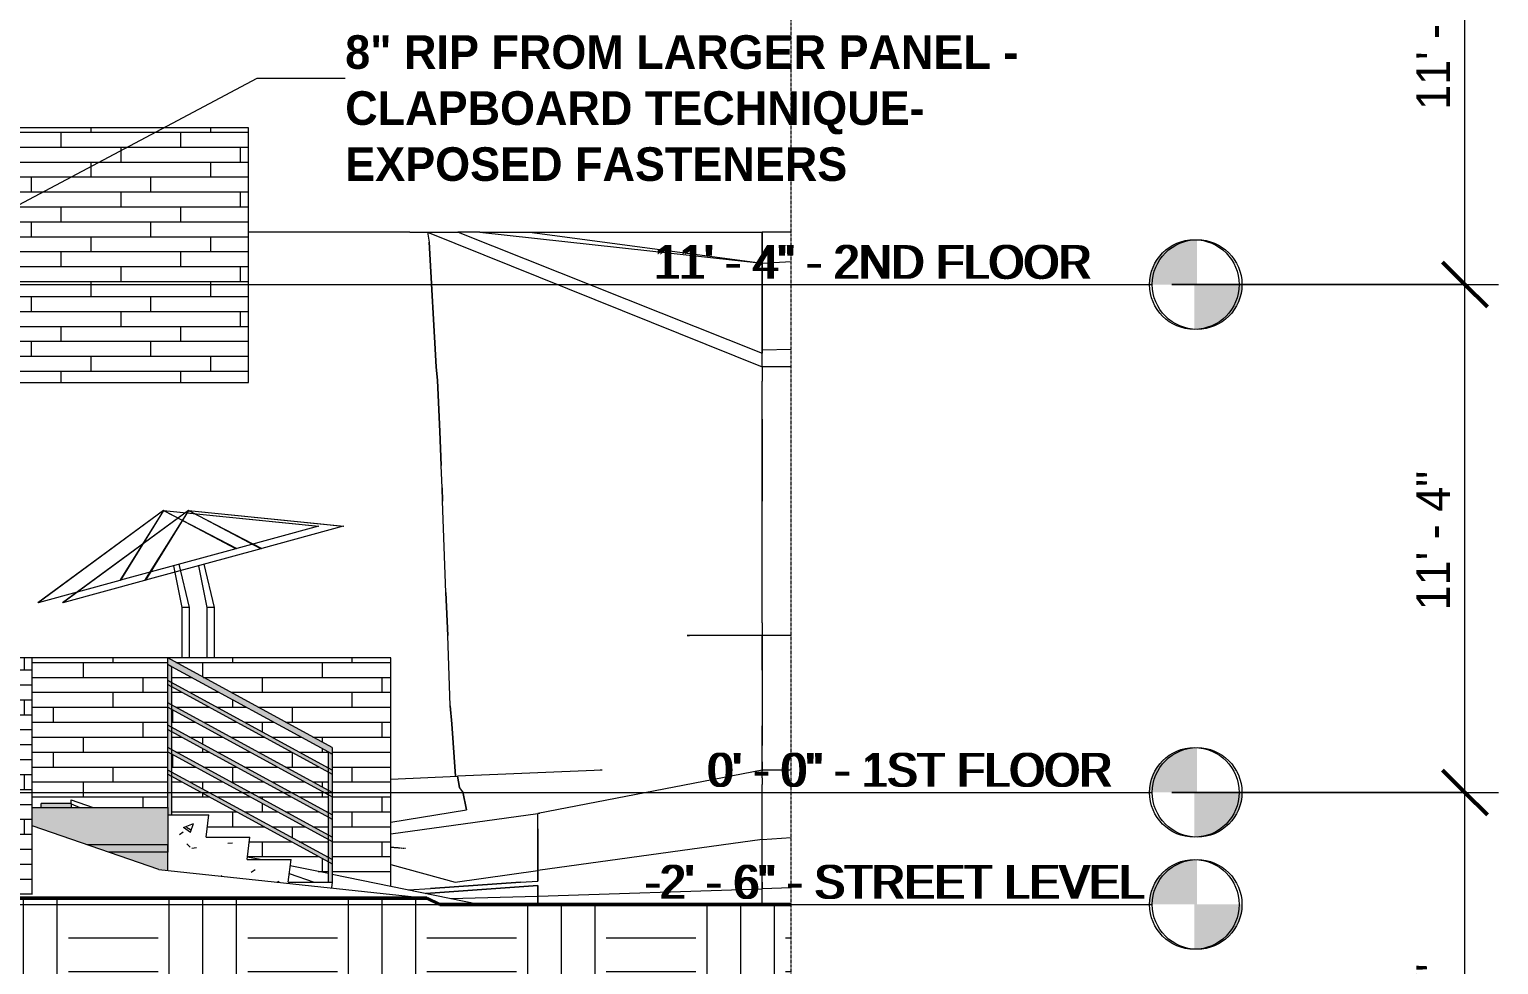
# Model space of a CAD drawing. Header units: inches. Extents: x 1750 to 7619, y -360 to 620.
# Drawn here: x 3868.1 to 4261.4, y -46.1 to 204.3 of the extents above; entities that cross this region are included whole.
import ezdxf

# ---------------------------------------------------------------- set-up
doc = ezdxf.new("R2010")
doc.units = ezdxf.units.IN
doc.header["$MEASUREMENT"] = 0
for name, pattern in [('Aligning Line 1_8_', [0.25, 0.125, -0.125]), ('Grid Line 1_2_', [0.875, 0.5, -0.125, 0.125, -0.125]), ('Hidden 1_8_', [0.1875, 0.125, -0.0625])]:
    doc.linetypes.add(name, pattern=pattern)
for name, color, linetype, lineweight in [('0-1', 7, 'Continuous', 5), ('0-2', 9, 'Continuous', 5), ('0-3', 165, 'Continuous', 5), ('A-ANNO-DIMS', 211, 'Continuous', 9), ('A-ANNO-DIMS-96', 211, 'Continuous', 9), ('A-DETL-HDLN-1', 7, 'Hidden 1_8_', 9), ('A-FLOR', 192, 'Continuous', 13), ('A-FLOR-4', 192, 'Continuous', 5), ('A-FLOR-HRAL', 11, 'Continuous', 9), ('A-FLOR-LEVL', 51, 'Continuous', 9), ('A-FLOR-LEVL-1', 51, 'Grid Line 1_2_', 9), ('A-FLOR-LEVL-2', 191, 'Continuous', 9), ('A-FLOR-LEVL-3', 147, 'Continuous', 9), ('A-WALL', 113, 'Continuous', 13), ('A-WALL-PATT-1', 251, 'Continuous', 9), ('C-TOPO', 7, 'Continuous', 9), ('C-TOPO-1', 250, 'Continuous', 50), ('G-ANNO-SYMB', 111, 'Aligning Line 1_8_', 9), ('G-ANNO-SYMB-2', 147, 'Aligning Line 1_8_', 9), ('G-ANNO-TEXT', 231, 'Continuous', 9), ('G-IMPT', 8, 'Continuous', 9), ('L-SITE', 91, 'Continuous', 9), ('S-FNDN-1', 254, 'Continuous', 13), ('S-FNDN-2', 9, 'Continuous', 5), ('S-FNDN-3', 50, 'Continuous', 13), ('S-STRS', 31, 'Continuous', 9), ('S-STRS-1', 251, 'Continuous', 9)]:
    doc.layers.add(name, color=color, linetype=linetype, lineweight=lineweight)
doc.styles.add('Century Gothic', font='ufonts.com_century-gothic.ttf', dxfattribs={"height": 9})
doc.styles.add('Century Gothic_B', font='GOTHICB.TTF', dxfattribs={"height": 9})
doc.dimstyles.new('OD__1_8__Tol__', dxfattribs={"dimscale": 12, "dimtxt": 9.397514, "dimasz": 1, "dimexe": 0.75, "dimexo": 0.5, "dimgap": 0.125, "dimtad": 1, "dimdec": 3, "dimrnd": 0.125, "dimzin": 3, "dimdsep": 46, "dimlunit": 4, "dimtxsty": 'Century Gothic', "dimblk1": 'OBLIQUE', "dimblk2": 'OBLIQUE', "dimsah": 1, "dimcen": 0.09, "dimdle": 0.75, "dimazin": 0, "dimtfac": 1, "dimtdec": 4, "dimtix": 1, "dimtmove": 0, "dimatfit": 3, "dimfxl": 1, "dimtvp": 1, "dimtfill": 1, "dimfrac": 2, "dimtolj": 1, "dimtzin": 0, "dimarcsym": 2})
pattern_1 = [(0, (2870.5, 0), (24, 24), [24, -24]), (0, (2870.5, 9), (24, 24), [24, -24]), (0, (2870.5, 18), (24, 24), [24, -24]), (90, (2873.5, 21), (-24, 24), [24, -24]), (90, (2882.5, 21), (-24, 24), [24, -24]), (90, (2891.5, 21), (-24, 24), [24, -24])]
pattern_2 = [(50, (2870.5, 0), (27.5427, -2.4099), [2.88, -31.68]), (355, (2870.5, 0), (-5.32784, 28.8843), [2.304, -25.344]), (100.451, (2872.794, -0.2), (22.2153, 26.4739), [2.448, -26.924]), (46.184, (2870.5, 7.68), (40.9819, -6.3564), [4.32, -47.52]), (96.636, (2873.914, 7.15), (35.8907, 37.4062), [3.671, -40.386]), (351.184, (2870.5, 7.68), (35.891, 37.4062), [3.456, -38.016]), (21, (2874.34, 5.76), (22.92104, -15.46073), [2.88, -31.68]), (326, (2874.34, 5.76), (9.3435, 27.84574), [2.304, -25.344]), (71.451, (2876.25, 4.472), (32.2648, 12.3844), [2.448, -26.924]), (37.5, (2870.499, 0), (0.466855, 12.78271), [1.267, -23.77, 1.267, -24.461, -25.44]), (37.5, (2870.499, 0), (0.466855, 12.78271), [-50.765, 1.267, -24.173]), (7.5, (2870.499, 0), (10.10159, 15.14509), [1.267, -13.402, 1.267, -23.194, -9.696]), (7.5, (2870.499, 0), (10.10159, 15.14509), [-39.13, 1.267, -8.429]), (327.5, (2861.936, 0), (20.49916, -0.86578), [1.267, -8.333, 1.267, -28.685, -39.744]), (327.5, (2861.936, 0), (20.49916, -0.86578), [-39.552, 1.267, -38.477]), (317.5, (2858.096, 0), (22.39478, 3.8443), [1.267, -11.213, 1.267, -18.624, -28.224]), (317.5, (2858.096, 0), (22.39478, 3.8443), [-32.371, 1.267, -26.957])]

# ---------------------------------------------------------------- blocks, each defined once
blk = doc.blocks.new('Level - Level Head - Circle-V51-BUILDING ELEVATION - EAST')
at = {"layer": 'A-FLOR-LEVL'}
h = blk.add_hatch(color=256, dxfattribs=at)
edge = h.paths.add_edge_path(flags=0)
edge.add_line((4180.71, 0), (4168.71, 0))
edge.add_arc((4180.71, 0), 12, 90, 180, ccw=False)
edge.add_line((4180.71, 12), (4180.71, 0))
h = blk.add_hatch(color=256, dxfattribs=at)
edge = h.paths.add_edge_path(flags=0)
edge.add_line((4180.71, -12), (4180.71, 0))
edge.add_line((4180.71, 0), (4192.71, 0))
edge.add_arc((4180.71, 0), 12, 270, 360, ccw=False)
at = {"layer": 'A-FLOR-LEVL-2'}
blk.add_circle((4180.71, 0), 12, dxfattribs=at)
blk = doc.blocks.new('CTR - 2nd Phase_rvt-1-BUILDING ELEVATION - EAST')
at = {"layer": 'A-FLOR-LEVL-1'}
for p, q in [((1814.21, 136), (4168.71, 136)), ((1814.21, 0), (4168.71, 0)), ((1814.21, -30), (4168.71, -30))]:
    blk.add_line(p, q, dxfattribs=at)
at = {"layer": '0-2'}
for p in [(0, 136), (0, 0), (0, -30)]:
    blk.add_blockref('Level - Level Head - Circle-V51-BUILDING ELEVATION - EAST', p, dxfattribs=at)
at = {"layer": 'A-FLOR-LEVL', "char_height": 9, "attachment_point": 1, "style": 'Century Gothic'}
for s, insert, width in [('11\' - 4" - 2ND FLOOR', (4035.85, 146.55), 147.258), ('0\' - 0" - 1ST FLOOR', (4050.1, 10.55), 129.987), ('-2\' - 6" - STREET LEVEL', (4033.36, -19.45), 150.288)]:
    blk.add_mtext(s, dxfattribs=dict(at, insert=insert, width=width))
blk = doc.blocks.new('CTR  - Topography_rvt-1-BUILDING ELEVATION - EAST')
at = {"layer": 'C-TOPO'}
h = blk.add_hatch(dxfattribs=at)
h.set_pattern_fill('FP_22', color=256, style=0, pattern_type=2)
h.set_pattern_definition(pattern_1)
h.paths.add_polyline_path([(3998.25, -206.5), (4004.23, -206.5), (4004.23, -30), (3978, -30), (3974.52, -28.31), (3716.33, -28.31), (3674.72, -30), (3674.72, -206.5), (3993.04, -206.5)], flags=0)
h = blk.add_hatch(dxfattribs=at)
h.set_pattern_fill('FP_22', color=256, style=0, pattern_type=2)
h.set_pattern_definition(pattern_1)
h.paths.add_polyline_path([(4064.23, -206.5), (4064.23, -30), (4004.23, -30), (4004.23, -206.5), (4039.98, -206.5)], flags=0)
h = blk.add_hatch(dxfattribs=at)
h.set_pattern_fill('FP_22', color=256, style=0, pattern_type=2)
h.set_pattern_definition(pattern_1)
h.paths.add_polyline_path([(4072.04, -206.5), (4072.04, -30), (4064.23, -30), (4064.23, -206.5)], flags=0)
for p, q in [((3969.89, 150), (3926.72, 150)), ((3969.89, 150), (3974.68, 150)), ((3974.68, 150), (3975.1, 147.38)), ((3974.68, 150), (3975.1, 147.38)), ((3974.68, 150), (4064.23, 114)), ((3974.68, 150), (3982.9, 150)), ((3974.68, 150), (3975.53, 149.66)), ((3982.9, 150), (3982.79, 150)), ((3988.65, 150), (3982.9, 150)), ((3982.9, 150), (4064.23, 117.58)), ((3988.65, 150), (3988.28, 150)), ((3988.65, 150), (4064.23, 141.75)), ((3988.65, 150), (4002.08, 150)), ((4002.08, 150), (4064.23, 150)), ((4002.08, 150), (4064.23, 141.75)), ((4002.08, 150), (4003.25, 149.84)), ((4064.23, 141.75), (4064.23, 150)), ((4072.04, 150), (4064.23, 150)), ((4064.23, 150), (4064.23, 141.75)), ((3977.01, 114), (3975.1, 147.38)), ((3975.1, 147.38), (3977.01, 114)), ((4063.97, 141.78), (4064.23, 141.75)), ((4064.23, 141.75), (4072.04, 142.17)), ((4064.23, 118.55), (4064.23, 141.75)), ((4064.23, 141.75), (4064.23, 118.55)), ((4064.23, 118.55), (4072.04, 118.69)), ((4064.23, 118.55), (4072.04, 118.69)), ((4064.23, 117.83), (4064.23, 118.55)), ((4064.23, 118.55), (4064.23, 117.83)), ((4064.15, 117.61), (4064.23, 117.58)), ((4064.23, 117.83), (4064.23, 117.58)), ((4064.23, 117.58), (4064.23, 117.83)), ((4064.23, 114), (4064.23, 117.58)), ((4064.23, 114), (4064.23, 117.58)), ((3977.01, 114), (3977.35, 110.28)), ((3977.35, 110.28), (3977.01, 114)), ((3977.92, 96.66), (3977.35, 110.28)), ((3977.35, 110.28), (3977.92, 96.66)), ((4064.23, 114), (4064.23, 110.12)), ((4072.04, 114), (4064.23, 114)), ((4064.23, 114), (4064.23, 110.12)), ((4064.23, 99.95), (4064.23, 110.12)), ((4064.23, 99.95), (4064.23, 110.12)), ((4064.23, 87.39), (4064.23, 99.95)), ((4064.23, 99.95), (4064.23, 87.39)), ((3977.92, 96.66), (3978.36, 87.58)), ((3978.36, 87.58), (3977.92, 96.66)), ((3978.58, 81.57), (3978.36, 87.58)), ((3978.58, 81.57), (3978.36, 87.58)), ((4064.23, 87.39), (4064.23, 78)), ((4064.23, 78), (4064.23, 87.39)), ((3978.69, 78), (3978.58, 81.57)), ((3978.58, 81.57), (3978.69, 78)), ((3979.56, 53.51), (3978.69, 78)), ((3979.56, 53.51), (3978.69, 78)), ((4064.23, 54.94), (4064.23, 78)), ((4064.23, 54.94), (4064.23, 78)), ((3980.1, 42), (3979.56, 53.51)), ((3979.56, 53.51), (3980.1, 42)), ((4064.23, 45.45), (4064.23, 54.94)), ((4064.23, 45.45), (4064.23, 54.94)), ((4064.23, 45.45), (4064.23, 42)), ((4064.23, 45.45), (4064.23, 42)), ((3980.75, 23.2), (3980.1, 42)), ((3980.75, 23.2), (3980.1, 42)), ((4064.23, 42), (4044.22, 42)), ((4044.22, 42), (4044.77, 42)), ((4064.23, 38.43), (4064.23, 42)), ((4072.04, 42), (4064.23, 42)), ((4064.23, 42), (4064.23, 38.43)), ((4064.23, 32.75), (4064.23, 38.43)), ((4064.23, 38.43), (4064.23, 32.75)), ((4064.23, 32.75), (4064.23, 17.81)), ((4064.23, 32.75), (4064.23, 17.81)), ((3980.75, 23.2), (3981.16, 18.41)), ((3981.16, 18.41), (3980.75, 23.2)), ((3982.18, 4.31), (3981.16, 18.41)), ((3981.16, 18.41), (3982.18, 4.31)), ((4064.23, 12.54), (4064.23, 17.81)), ((4064.23, 17.81), (4064.23, 12.54)), ((4064.23, 8.17), (4064.23, 12.54)), ((4064.23, 8.17), (4064.23, 12.54)), ((4064.23, 6), (4064.23, 8.17)), ((4064.23, 8.17), (4064.23, 6)), ((3964.85, 3.57), (3982.67, 4.33)), ((4021.4, 6), (3982.67, 4.33)), ((3982.67, 4.33), (3983.22, 1.36)), ((3983.22, 1.36), (3982.67, 4.33)), ((4064.23, 6), (4004.23, -5.68)), ((4021.4, 6), (4020.86, 5.96)), ((4064.23, 6), (4072.04, 6.14)), ((4064.23, 3.87), (4064.23, 6)), ((4072.04, 6), (4064.23, 6)), ((4064.23, 6), (4064.43, 6)), ((4064.23, 3.87), (4064.23, 6)), ((3984.16, 0.17), (3983.22, 1.36)), ((3984.16, 0.17), (3983.22, 1.36)), ((3984.16, 0.17), (3985.12, -4.65)), ((3985.12, -4.65), (3984.16, 0.17)), ((4064.23, 3.87), (4064.23, 2.09)), ((4064.23, 3.87), (4064.23, 2.09)), ((4064.23, -12.6), (4064.23, 2.09)), ((4064.23, -12.6), (4064.23, 2.09)), ((3879.22, -3.01), (3879.22, -2)), ((3879.22, -2), (3885.14, -4)), ((3879.22, -3.1), (3881.57, -4)), ((3879.22, -3.1), (3879.35, -3.15)), ((3964.85, -7.97), (3985.12, -4.65)), ((3964.85, -7.97), (3985.12, -4.65)), ((3964.85, -11.12), (4004.23, -5.68)), ((3964.85, -11.12), (4004.23, -5.68)), ((4004.23, -5.68), (4004.71, -5.58)), ((4004.23, -6.54), (4004.23, -5.68)), ((4004.23, -6.54), (4004.23, -5.68)), ((4004.23, -9.76), (4004.23, -6.54)), ((4004.23, -9.76), (4004.23, -6.54)), ((3902.72, -20.61), (3868.85, -8.99)), ((4004.23, -9.76), (4004.23, -20.92)), ((4004.23, -20.92), (4004.23, -9.76)), ((4064.23, -12.6), (4004.23, -20.92)), ((4064.23, -12.6), (4072.04, -12.08)), ((4064.23, -19.19), (4064.23, -12.6)), ((4064.23, -19.19), (4064.23, -12.6)), ((3926.38, -17.94), (3926.56, -18)), ((3929.84, -18), (3926.46, -17.31)), ((3948.12, -21.75), (3937.92, -19.66)), ((3964.85, -19.34), (3982.04, -24)), ((4064.23, -24), (4064.23, -19.19)), ((4064.23, -24), (4064.23, -19.19)), ((3902.72, -20.61), (3974.52, -28.31)), ((3937.66, -21.75), (3944.32, -24)), ((3988.39, -30), (3949.12, -21.95)), ((3982.04, -24), (4004.23, -20.92)), ((4004.23, -22.7), (4004.23, -20.92)), ((4004.23, -20.92), (4004.23, -22.7)), ((4004.23, -23.76), (4004.23, -22.7)), ((4004.23, -22.7), (4004.23, -23.76)), ((3969.52, -26.13), (3975.42, -25.71)), ((3969.52, -26.13), (3975.42, -25.71)), ((3974.18, -27.09), (4004.23, -24.96)), ((4004.23, -24.96), (3974.18, -27.09)), ((3975.42, -25.71), (3999.55, -24)), ((3999.55, -24), (3975.42, -25.71)), ((3999.55, -24), (4004.23, -23.76)), ((3999.55, -24), (4004.23, -23.76)), ((4004.23, -27.76), (4004.23, -24.96)), ((4004.23, -24.96), (4004.23, -27.76)), ((4004.23, -27.76), (4064.23, -25.83)), ((4064.23, -25.83), (4064.23, -24)), ((4064.23, -24), (4064.23, -25.83)), ((4072.04, -25.57), (4064.23, -25.83)), ((4064.23, -30), (4064.23, -25.83)), ((4064.23, -30), (4064.23, -25.83)), ((3974.52, -28.31), (3716.33, -28.31)), ((3978, -30), (3974.52, -28.31)), ((3977.86, -30), (3978, -30)), ((3978, -30), (3993.04, -30)), ((3980.73, -28.43), (4004.23, -27.76)), ((3988.23, -29.97), (4004.23, -29.91)), ((3988.23, -29.97), (4004.23, -29.91)), ((3993.04, -30), (4004.23, -30)), ((4004.23, -27.76), (4004.23, -29.91)), ((4004.23, -29.91), (4004.23, -27.76)), ((4018.88, -30), (4004.23, -30)), ((4018.88, -30), (4064.23, -30)), ((4072.04, -30), (4064.23, -30))]:
    blk.add_line(p, q, dxfattribs=at)
at = {"layer": 'C-TOPO-1'}
for p, q in [((3974.52, -28.31), (3716.33, -28.31)), ((3978, -30), (3974.52, -28.31)), ((3993.04, -30), (3978, -30)), ((4004.23, -30), (3993.04, -30)), ((4018.88, -30), (4004.23, -30)), ((4064.23, -30), (4018.88, -30)), ((4064.23, -30), (4072.04, -30))]:
    blk.add_line(p, q, dxfattribs=at)
blk = doc.blocks.new('Level - Level Head - Circle-V52-BUILDING ELEVATION - EAST')
at = {"layer": 'A-FLOR-LEVL'}
h = blk.add_hatch(color=256, dxfattribs=at)
edge = h.paths.add_edge_path(flags=0)
edge.add_line((4180.71, 0), (4168.71, 0))
edge.add_arc((4180.71, 0), 12, 90, 180, ccw=False)
edge.add_line((4180.71, 12), (4180.71, 0))
h = blk.add_hatch(color=256, dxfattribs=at)
edge = h.paths.add_edge_path(flags=0)
edge.add_line((4180.71, -12), (4180.71, 0))
edge.add_line((4180.71, 0), (4192.71, 0))
edge.add_arc((4180.71, 0), 12, 270, 360, ccw=False)
at = {"layer": 'A-FLOR-LEVL-3'}
blk.add_circle((4180.71, 0), 12, dxfattribs=at)
blk = doc.blocks.new('CTR - 1st Phase - Common Walls_rvt-1-BUILDING ELEVATION - EAST')
at = {"layer": 'S-FNDN-1'}
blk.add_hatch(color=256, dxfattribs=at).paths.add_polyline_path([(3905.12, -20.87), (3905.12, -14), (3883.46, -14), (3902.72, -20.61), (3903.2, -20.66)], flags=0)
at = {"layer": 'S-FNDN-2'}
blk.add_hatch(color=256, dxfattribs=at).paths.add_polyline_path([(3879.22, -4), (3879.22, -3.01), (3871.22, -3.01), (3871.22, -4), (3877.88, -4)], flags=0)
at = {"layer": 'A-DETL-HDLN-1'}
blk.add_line((3968.81, -15.05), (3964.85, -14.72), dxfattribs=at)
at = {"layer": 'A-FLOR-LEVL-1'}
for p, q in [((1814.21, 136), (4168.71, 136)), ((1814.21, 0), (4168.71, 0)), ((1814.21, -30), (4168.71, -30))]:
    blk.add_line(p, q, dxfattribs=at)
at = {"layer": 'G-ANNO-SYMB-2'}
for p, q in [((4071.96, 526.95), (4071.96, -145.84)), ((1910.93, 0), (4072.04, 0))]:
    blk.add_line(p, q, dxfattribs=at)
at = {"layer": 'S-FNDN-3'}
for p, q in [((3871.22, -4), (3871.22, -3.01)), ((3879.22, -3.01), (3871.22, -3.01)), ((3879.22, -3.01), (3879.22, -4)), ((3905.12, -14), (3883.46, -14)), ((3905.12, -20.87), (3905.12, -14))]:
    blk.add_line(p, q, dxfattribs=at)
at = {"layer": '0-3'}
for p in [(0, 136), (0, 0), (0, -30)]:
    blk.add_blockref('Level - Level Head - Circle-V52-BUILDING ELEVATION - EAST', p, dxfattribs=at)
at = {"layer": 'A-FLOR-LEVL', "char_height": 9, "attachment_point": 1, "style": 'Century Gothic'}
for s, insert, width in [('11\' - 4" - 2ND FLOOR', (4035.85, 146.55), 147.258), ('0\' - 0" - 1ST FLOOR', (4050.1, 10.55), 129.987), ('-2\' - 6" - STREET LEVEL', (4033.36, -19.45), 150.288)]:
    blk.add_mtext(s, dxfattribs=dict(at, insert=insert, width=width))
blk = doc.blocks.new('CTR - 1st Phase -Stairs _ Elevators_rvt-1-BUILDING ELEVATION - EAST')
at = {"layer": 'A-FLOR-LEVL-1'}
for p, q in [((1814.21, 136), (4168.71, 136)), ((1814.21, 0), (4168.71, 0)), ((1814.21, -30), (4168.71, -30))]:
    blk.add_line(p, q, dxfattribs=at)
at = {"layer": 'G-ANNO-SYMB-2'}
blk.add_line((4071.96, 526.95), (4071.96, -206.49), dxfattribs=at)
at = {"layer": '0-3'}
for p in [(0, 136), (0, 0), (0, -30)]:
    blk.add_blockref('Level - Level Head - Circle-V52-BUILDING ELEVATION - EAST', p, dxfattribs=at)
at = {"layer": 'A-FLOR-LEVL', "char_height": 9, "attachment_point": 1, "style": 'Century Gothic'}
for s, insert, width in [('11\' - 4" - 2ND FLOOR', (4035.85, 146.55), 147.258), ('0\' - 0" - 1ST FLOOR', (4050.1, 10.55), 129.987), ('-2\' - 6" - STREET LEVEL', (4033.36, -19.45), 150.288)]:
    blk.add_mtext(s, dxfattribs=dict(at, insert=insert, width=width))
blk = doc.blocks.new('Outdoor Table01 - 02ZUTB01_dwg-1294291-BUILDING ELEVATION - EAST')
at = {"layer": 'G-IMPT'}
for p, q in [((2170.92, 75.5), (2137.24, 50.77)), ((2170.92, 75.5), (2137.24, 50.77)), ((2170.92, 75.5), (2137.35, 50.8)), ((2170.92, 75.5), (2159.18, 56.75)), ((2170.92, 75.5), (2159.43, 56.82)), ((2190.31, 65.24), (2170.92, 75.5)), ((2170.92, 75.5), (2212.5, 71.29)), ((2170.92, 75.5), (2212.5, 71.29)), ((2170.92, 75.5), (2212.39, 71.26)), ((2170.92, 75.5), (2190.56, 65.31)), ((2212.39, 71.26), (2190.56, 65.31)), ((2190.31, 65.24), (2159.43, 56.82)), ((2175.92, 49.5), (2173.68, 60.7)), ((2177.92, 49.5), (2175.14, 61.1)), ((2159.18, 56.75), (2137.35, 50.8)), ((2175.92, 36), (2175.92, 49.5)), ((2177.92, 49.5), (2175.92, 49.5)), ((2177.92, 36), (2177.92, 49.5))]:
    blk.add_line(p, q, dxfattribs=at)
blk = doc.blocks.new('Outdoor Table01 - Outdoor Table01-1899970-BUILDING ELEVATION - EAST')
at = {"zscale": -1}
blk.add_blockref('Outdoor Table01 - 02ZUTB01_dwg-1294291-BUILDING ELEVATION - EAST', (1733.06, 0), dxfattribs=at)
blk = doc.blocks.new('Railing - 1_-1936091-BUILDING ELEVATION - EAST')
at = {"layer": 'A-FLOR-HRAL'}
h = blk.add_hatch(color=256, dxfattribs=at)
h.paths.add_polyline_path([(3905.14, -6), (3905.62, -6), (3905.62, 5.16), (3905.55, 5.05), (3905.34, 4.98), (3905.15, 4.86), (3905.13, 4.86), (3905.12, -6)], flags=0)
h.paths.add_polyline_path([(3905.62, 5.16), (3905.62, 11.16), (3905.53, 11.05), (3905.31, 10.97), (3905.15, 10.87), (3905.13, 10.86), (3905.17, 5.92), (3905.33, 5.65), (3905.62, 5.16)], flags=0)
h.paths.add_polyline_path([(3905.62, 11.16), (3905.62, 17.16), (3905.5, 17.05), (3905.34, 16.98), (3905.13, 16.86), (3905.17, 11.92), (3905.62, 11.16)], flags=0)
h.paths.add_polyline_path([(3905.62, 17.16), (3905.62, 23.16), (3905.55, 23.05), (3905.37, 23), (3905.13, 22.86), (3905.17, 17.92), (3905.62, 17.16)], flags=0)
h.paths.add_polyline_path([(3905.62, 23.16), (3905.62, 29.16), (3905.55, 29.05), (3905.37, 29), (3905.13, 28.86), (3905.17, 23.92), (3905.62, 23.16)], flags=0)
h.paths.add_polyline_path([(3905.62, 29.16), (3905.62, 34.02), (3905.14, 34.28), (3905.17, 29.92), (3905.62, 29.16)], flags=0)
h = blk.add_hatch(color=256, dxfattribs=at)
h.paths.add_polyline_path([(3906.11, -6), (3906.12, -6), (3906.09, 4.35), (3905.91, 4.67), (3905.62, 5.16), (3905.62, -6), (3906.06, -6)], flags=0)
h.paths.add_polyline_path([(3905.62, 5.16), (3905.7, 5.27), (3905.91, 5.34), (3906.09, 5.45), (3906.12, 5.46), (3906.08, 10.39), (3905.62, 11.01), (3905.62, 5.16)], flags=0)
h.paths.add_polyline_path([(3905.62, 11.16), (3905.72, 11.27), (3905.94, 11.35), (3906.1, 11.45), (3906.12, 11.46), (3906.09, 16.37), (3905.62, 17.01), (3905.62, 11.16)], flags=0)
h.paths.add_polyline_path([(3905.62, 17.16), (3905.75, 17.27), (3905.87, 17.31), (3906.12, 17.46), (3906.1, 22.36), (3905.62, 23.01), (3905.62, 17.16)], flags=0)
h.paths.add_polyline_path([(3905.62, 23.16), (3905.7, 23.26), (3905.87, 23.32), (3906.11, 23.46), (3906.1, 28.35), (3905.62, 29.01), (3905.62, 23.16)], flags=0)
h.paths.add_polyline_path([(3905.62, 29.16), (3905.7, 29.26), (3905.87, 29.32), (3906.11, 29.46), (3906.11, 33.75), (3905.62, 34.02), (3905.62, 29.16)], flags=0)
for p, q in [((3905.12, -4), (3905.12, 34.29)), ((3906.12, 33.75), (3906.12, -6))]:
    blk.add_line(p, q, dxfattribs=at)
at = {"layer": 'A-FLOR-HRAL', "flags": 128}
for points in [[(3905.14, 34.28), (3905.23, 34.23), (3905.41, 34.14), (3905.62, 34.02)], [(3905.62, 34.02), (3905.84, 33.9), (3906.01, 33.81), (3906.11, 33.75), (3906.12, 33.75)]]:
    blk.add_lwpolyline(points, dxfattribs=at)
blk = doc.blocks.new('Railing - 1_-1935892-BUILDING ELEVATION - EAST')
at = {"layer": 'A-FLOR-HRAL'}
h = blk.add_hatch(color=256, dxfattribs=at)
h.paths.add_polyline_path([(3948.14, -24), (3948.62, -24), (3948.62, -12.3), (3948.55, -12.4), (3948.33, -12.48), (3948.15, -12.59), (3948.13, -12.6), (3948.16, -17.49), (3948.35, -17.83), (3948.62, -18.3), (3948.55, -18.41), (3948.35, -18.46), (3948.19, -18.56), (3948.13, -18.59), (3948.12, -24)], flags=0)
h.paths.add_polyline_path([(3948.62, -12.3), (3948.62, -6.3), (3948.51, -6.41), (3948.37, -6.45), (3948.13, -6.6), (3948.17, -11.53), (3948.55, -12.11)], flags=0)
h.paths.add_polyline_path([(3948.62, -6.3), (3948.62, -0.3), (3948.55, -0.4), (3948.37, -0.45), (3948.13, -0.6), (3948.16, -5.52), (3948.55, -6.11)], flags=0)
h.paths.add_polyline_path([(3948.62, -0.3), (3948.62, 5.7), (3948.55, 5.6), (3948.37, 5.54), (3948.13, 5.4), (3948.15, 0.5), (3948.59, -0.21)], flags=0)
h.paths.add_polyline_path([(3948.62, 5.7), (3948.62, 10.56), (3948.14, 10.83), (3948.14, 6.51), (3948.55, 5.89)], flags=0)
h = blk.add_hatch(color=256, dxfattribs=at)
h.paths.add_polyline_path([(3949.11, -24), (3949.12, -24), (3949.09, -19.1), (3948.9, -18.76), (3948.62, -18.3), (3948.62, -24), (3949.06, -24)], flags=0)
h.paths.add_polyline_path([(3948.63, -18.3), (3948.69, -18.19), (3948.9, -18.13), (3949.06, -18.04), (3949.12, -18), (3949.08, -13.06), (3948.92, -12.8), (3948.62, -12.3), (3948.62, -18.3)], flags=0)
h.paths.add_polyline_path([(3948.62, -12.3), (3948.7, -12.19), (3948.92, -12.11), (3949.1, -12), (3949.12, -12), (3949.08, -7.06), (3948.62, -6.45), (3948.62, -12.15)], flags=0)
h.paths.add_polyline_path([(3948.62, -6.3), (3948.74, -6.19), (3948.87, -6.14), (3949.12, -5.94), (3949.08, -1.06), (3948.62, -0.45), (3948.62, -6.15)], flags=0)
h.paths.add_polyline_path([(3948.62, -0.3), (3948.7, -0.19), (3948.87, -0.14), (3949.11, 0), (3949.07, 4.94), (3948.62, 5.55), (3948.62, -0.21)], flags=0)
h.paths.add_polyline_path([(3948.62, 5.7), (3948.7, 5.81), (3948.87, 5.86), (3949.11, 6.01), (3949.07, 10.32), (3948.62, 10.54), (3948.62, 5.85)], flags=0)
for p, q in [((3948.12, -24), (3948.12, 10.84)), ((3949.12, 10.29), (3949.12, -24))]:
    blk.add_line(p, q, dxfattribs=at)
at = {"layer": 'A-FLOR-HRAL', "flags": 128}
for points in [[(3948.14, 10.83), (3948.23, 10.78), (3948.41, 10.68), (3948.62, 10.56)], [(3948.62, 10.56), (3948.84, 10.45), (3949.01, 10.35), (3949.11, 10.3), (3949.12, 10.29)]]:
    blk.add_lwpolyline(points, dxfattribs=at)
blk = doc.blocks.new('Railing - Railing-1935823-BUILDING ELEVATION - EAST')
at = {"layer": 'A-FLOR-HRAL'}
h = blk.add_hatch(color=256, dxfattribs=at)
h.paths.add_polyline_path([(3948.62, 5.7), (3948.55, 5.89), (3948.37, 6.14), (3948.11, 6.55), (3906.1, 29.45), (3905.86, 29.31), (3905.82, 29.27), (3905.7, 29.26), (3905.62, 29.16), (3905.47, 29.43), (3905.3, 29.72), (3905.12, 29.95), (3905.12, 29.43), (3948.6, 5.72)], flags=0)
h.paths.add_polyline_path([(3949.12, 5.43), (3949.1, 5.99), (3948.86, 5.86), (3948.81, 5.82), (3948.7, 5.81), (3948.65, 5.69), (3948.96, 5.52)], flags=0)
h = blk.add_hatch(color=256, dxfattribs=at)
h.paths.add_polyline_path([(3905.62, 29.16), (3905.12, 29.43), (3905.14, 28.87), (3905.38, 29), (3905.43, 29.04), (3905.55, 29.05)], flags=0)
h.paths.add_polyline_path([(3949.12, 4.86), (3949.12, 5.43), (3905.62, 29.16), (3905.7, 28.97), (3905.87, 28.73), (3906.14, 28.31), (3948.14, 5.42), (3948.38, 5.55), (3948.44, 5.59), (3948.55, 5.6), (3948.62, 5.7), (3948.77, 5.43), (3948.99, 5.08), (3949.11, 4.87)], flags=0)
h = blk.add_hatch(color=256, dxfattribs=at)
h.paths.add_polyline_path([(3948.62, -0.3), (3948.47, -0.02), (3948.28, 0.3), (3948.11, 0.55), (3906.1, 23.44), (3905.87, 23.31), (3905.84, 23.28), (3905.7, 23.26), (3905.62, 23.16), (3905.46, 23.44), (3905.27, 23.76), (3905.12, 23.92), (3905.12, 23.43), (3948.6, -0.28)], flags=0)
h.paths.add_polyline_path([(3949.12, -0.57), (3949.08, -0.02), (3948.87, -0.14), (3948.84, -0.17), (3948.68, -0.21), (3948.65, -0.31), (3948.85, -0.42)], flags=0)
h = blk.add_hatch(color=256, dxfattribs=at)
h.paths.add_polyline_path([(3905.62, 23.16), (3905.12, 23.43), (3905.16, 22.88), (3905.38, 23.01), (3905.41, 23.03), (3905.55, 23.05)], flags=0)
h.paths.add_polyline_path([(3949.12, -1.14), (3949.12, -0.57), (3905.62, 23.16), (3905.78, 22.87), (3905.97, 22.56), (3906.14, 22.31), (3948.15, -0.58), (3948.38, -0.45), (3948.41, -0.42), (3948.55, -0.4), (3948.62, -0.3), (3948.77, -0.57), (3948.97, -0.89), (3949.12, -1.13)], flags=0)
h = blk.add_hatch(color=256, dxfattribs=at)
h.paths.add_polyline_path([(3948.62, -6.3), (3948.51, -6.06), (3948.23, -5.64), (3948.11, -5.45), (3906.08, 17.43), (3905.7, 17.26), (3905.62, 17.16), (3905.48, 17.43), (3905.28, 17.75), (3905.12, 17.92), (3905.12, 17.43), (3948.61, -6.29)], flags=0)
h.paths.add_polyline_path([(3949.12, -6.57), (3949.09, -6.02), (3948.7, -6.19), (3948.64, -6.31), (3948.85, -6.42)], flags=0)
h = blk.add_hatch(color=256, dxfattribs=at)
h.paths.add_polyline_path([(3905.62, 17.16), (3905.12, 17.43), (3905.16, 16.88), (3905.55, 17.05)], flags=0)
h.paths.add_polyline_path([(3949.12, -7.14), (3949.12, -6.57), (3905.62, 17.16), (3905.75, 16.91), (3906.01, 16.5), (3906.13, 16.31), (3948.17, -6.57), (3948.55, -6.4), (3948.62, -6.3), (3948.77, -6.57), (3949.01, -6.96), (3949.12, -7.14)], flags=0)
h = blk.add_hatch(color=256, dxfattribs=at)
h.paths.add_polyline_path([(3948.62, -12.3), (3948.55, -12.11), (3948.23, -11.63), (3948.12, -11.45), (3906.08, 11.43), (3905.69, 11.25), (3905.62, 11.16), (3905.48, 11.43), (3905.23, 11.82), (3905.12, 11.92), (3905.12, 11.43), (3948.61, -12.29)], flags=0)
h.paths.add_polyline_path([(3949.12, -12.57), (3949.08, -12.02), (3949.01, -12.06), (3948.87, -12.15), (3948.84, -12.16), (3948.7, -12.19), (3948.63, -12.3)], flags=0)
h = blk.add_hatch(color=256, dxfattribs=at)
h.paths.add_polyline_path([(3905.62, 11.16), (3905.12, 11.43), (3905.16, 10.88), (3905.23, 10.92), (3905.38, 11.01), (3905.41, 11.03), (3905.55, 11.05)], flags=0)
h.paths.add_polyline_path([(3949.12, -13.14), (3949.12, -12.57), (3905.62, 11.16), (3905.72, 10.95), (3906.01, 10.5), (3906.13, 10.31), (3948.17, -12.57), (3948.23, -12.53), (3948.38, -12.45), (3948.41, -12.43), (3948.55, -12.4), (3948.62, -12.3), (3948.76, -12.57), (3949.02, -12.97), (3949.12, -13.14)], flags=0)
h = blk.add_hatch(color=256, dxfattribs=at)
h.paths.add_polyline_path([(3949.12, -18.57), (3949.09, -18), (3949.01, -18.06), (3948.87, -18.15), (3948.84, -18.16), (3948.69, -18.19), (3948.63, -18.3), (3948.85, -18.42)], flags=0)
h.paths.add_polyline_path([(3948.62, -18.29), (3948.55, -18.11), (3948.23, -17.63), (3948.03, -17.4), (3906.08, 5.43), (3906.01, 5.4), (3905.87, 5.31), (3905.84, 5.29), (3905.68, 5.25), (3905.62, 5.16), (3905.48, 5.43), (3905.23, 5.83), (3905.12, 5.92), (3905.12, 5.43), (3946.98, -17.4)], flags=0)
h = blk.add_hatch(color=256, dxfattribs=at)
h.paths.add_polyline_path([(3949.12, -19.14), (3949.12, -18.57), (3948.63, -18.3), (3948.76, -18.57), (3949.02, -18.97), (3949.12, -19.14)], flags=0)
h.paths.add_polyline_path([(3905.62, 5.16), (3905.12, 5.43), (3905.17, 4.88), (3905.23, 4.92), (3905.38, 5.01), (3905.41, 5.02), (3905.56, 5.07)], flags=0)
h.paths.add_polyline_path([(3948.13, -18.59), (3948.16, -18.59), (3948.23, -18.54), (3948.38, -18.45), (3948.41, -18.44), (3948.55, -18.41), (3948.62, -18.29), (3905.62, 5.16), (3905.7, 4.97), (3906.01, 4.49), (3906.13, 4.31), (3948.12, -18.59)], flags=0)
for p, q in [((3949.12, 6), (3905.12, 30)), ((3905.12, 28.86), (3949.12, 4.86)), ((3949.12, 0), (3905.12, 24)), ((3905.12, 22.86), (3949.12, -1.14)), ((3949.12, -6), (3905.12, 18)), ((3905.12, 16.86), (3949.12, -7.14)), ((3949.12, -12), (3905.12, 12)), ((3905.12, 10.86), (3949.12, -13.14)), ((3949.12, -18), (3905.12, 6)), ((3905.12, 4.86), (3949.12, -19.14))]:
    blk.add_line(p, q, dxfattribs=at)
at = {"layer": 'A-FLOR-HRAL', "flags": 128}
for points in [[(3905.12, 29.43), (3905.12, 29.58), (3905.12, 29.72), (3905.12, 29.83), (3905.12, 29.92), (3905.12, 29.98), (3905.12, 30)], [(3905.12, 28.86), (3905.12, 28.88), (3905.12, 28.94), (3905.12, 29.03), (3905.12, 29.15), (3905.12, 29.28), (3905.12, 29.43)], [(3905.12, 23.43), (3905.12, 23.58), (3905.12, 23.72), (3905.12, 23.83), (3905.12, 23.92), (3905.12, 23.98), (3905.12, 24)], [(3905.12, 22.86), (3905.12, 22.88), (3905.12, 22.94), (3905.12, 23.03), (3905.12, 23.15), (3905.12, 23.28), (3905.12, 23.43)], [(3905.12, 17.43), (3905.12, 17.58), (3905.12, 17.72), (3905.12, 17.83), (3905.12, 17.92), (3905.12, 17.98), (3905.12, 18)], [(3905.12, 16.86), (3905.12, 16.88), (3905.12, 16.94), (3905.12, 17.03), (3905.12, 17.15), (3905.12, 17.28), (3905.12, 17.43)], [(3905.12, 11.43), (3905.12, 11.58), (3905.12, 11.72), (3905.12, 11.83), (3905.12, 11.92), (3905.12, 11.98), (3905.12, 12)], [(3905.12, 10.86), (3905.12, 10.88), (3905.12, 10.94), (3905.12, 11.03), (3905.12, 11.15), (3905.12, 11.28), (3905.12, 11.43)], [(3905.12, 5.43), (3905.12, 5.58), (3905.12, 5.72), (3905.12, 5.83), (3905.12, 5.92), (3905.12, 5.98), (3905.12, 6)], [(3905.12, 4.86), (3905.12, 4.88), (3905.12, 4.94), (3905.12, 5.03), (3905.12, 5.15), (3905.12, 5.28), (3905.12, 5.43)], [(3949.12, 6), (3949.12, 5.98), (3949.12, 5.92), (3949.12, 5.83), (3949.12, 5.72), (3949.12, 5.58), (3949.12, 5.43)], [(3949.12, 5.43), (3949.12, 5.28), (3949.12, 5.15), (3949.12, 5.03), (3949.12, 4.94), (3949.12, 4.88), (3949.12, 4.86)], [(3949.12, 0), (3949.12, -0.02), (3949.12, -0.08), (3949.12, -0.17), (3949.12, -0.28), (3949.12, -0.42), (3949.12, -0.57)], [(3949.12, -0.57), (3949.12, -0.72), (3949.12, -0.85), (3949.12, -0.97), (3949.12, -1.06), (3949.12, -1.12), (3949.12, -1.14)], [(3949.12, -6), (3949.12, -6.02), (3949.12, -6.08), (3949.12, -6.17), (3949.12, -6.28), (3949.12, -6.42), (3949.12, -6.57)], [(3949.12, -6.57), (3949.12, -6.72), (3949.12, -6.85), (3949.12, -6.97), (3949.12, -7.06), (3949.12, -7.12), (3949.12, -7.14)], [(3949.12, -12), (3949.12, -12.02), (3949.12, -12.08), (3949.12, -12.17), (3949.12, -12.28), (3949.12, -12.42), (3949.12, -12.57)], [(3949.12, -12.57), (3949.12, -12.72), (3949.12, -12.85), (3949.12, -12.97), (3949.12, -13.06), (3949.12, -13.12), (3949.12, -13.14)], [(3949.12, -18), (3949.12, -18.02), (3949.12, -18.08), (3949.12, -18.17), (3949.12, -18.28), (3949.12, -18.42), (3949.12, -18.57)], [(3949.12, -18.57), (3949.12, -18.72), (3949.12, -18.85), (3949.12, -18.97), (3949.12, -19.06), (3949.12, -19.12), (3949.12, -19.14)]]:
    blk.add_lwpolyline(points, dxfattribs=at)
for name in ['Railing - 1_-1936091-BUILDING ELEVATION - EAST', 'Railing - 1_-1935892-BUILDING ELEVATION - EAST']:
    blk.add_blockref(name, (0, 0))
blk = doc.blocks.new('Top Rail Type - Top Rail_Internal_-1935840-BUILDING ELEVATION - EAST')
at = {"layer": 'A-FLOR-HRAL'}
for points in [[(3949.12, 11.15), (3949.12, 12), (3905.12, 35.97), (3905.12, 35.15), (3948.93, 11.25)], [(3949.12, 10.29), (3949.12, 11.15), (3905.12, 35.15), (3905.14, 34.28), (3949.11, 10.3)]]:
    blk.add_hatch(color=256, dxfattribs=at).paths.add_polyline_path(points, flags=0)
for p, q in [((3949.12, 12), (3905.12, 36)), ((3905.12, 34.29), (3949.12, 10.29))]:
    blk.add_line(p, q, dxfattribs=at)
at = {"layer": 'A-FLOR-HRAL', "flags": 128}
for points in [[(3905.12, 35.15), (3905.12, 35.37), (3905.12, 35.57), (3905.12, 35.75), (3905.12, 35.89), (3905.12, 35.97), (3905.12, 36)], [(3905.12, 34.29), (3905.12, 34.32), (3905.12, 34.41), (3905.12, 34.54), (3905.12, 34.72), (3905.12, 34.92), (3905.12, 35.15)], [(3949.12, 12), (3949.12, 11.97), (3949.12, 11.89), (3949.12, 11.75), (3949.12, 11.57), (3949.12, 11.37), (3949.12, 11.15)], [(3949.12, 11.15), (3949.12, 10.92), (3949.12, 10.72), (3949.12, 10.54), (3949.12, 10.41), (3949.12, 10.32), (3949.12, 10.29)]]:
    blk.add_lwpolyline(points, dxfattribs=at)
blk = doc.blocks.new('Level - Level Head - Circle-50818-BUILDING ELEVATION - EAST')
at = {"layer": 'A-FLOR-LEVL'}
h = blk.add_hatch(color=256, dxfattribs=at)
edge = h.paths.add_edge_path(flags=0)
edge.add_line((4179.96, 0), (4167.96, 0))
edge.add_arc((4179.96, 0), 12, 90, 180, ccw=False)
edge.add_line((4179.96, 12), (4179.96, 0))
h = blk.add_hatch(color=256, dxfattribs=at)
edge = h.paths.add_edge_path(flags=0)
edge.add_line((4179.96, -12), (4179.96, 0))
edge.add_line((4179.96, 0), (4191.96, 0))
edge.add_arc((4179.96, 0), 12, 270, 360, ccw=False)
blk.add_circle((4179.96, 0), 12, dxfattribs=at)
blk = doc.blocks.new('DIMBLOCK1-BUILDING ELEVATION - EAST')
at = {"layer": 'A-ANNO-DIMS-96', "lineweight": 50}
for p, q in [((4252.43, 0), (4246.43, 6)), ((4252.43, 0), (4258.43, -6)), ((4252.43, -128), (4246.43, -122)), ((4252.43, -128), (4258.43, -134))]:
    blk.add_line(p, q, dxfattribs=at)
at = {"layer": 'A-ANNO-DIMS-96'}
for p, q in [((4173.96, 0), (4261.43, 0)), ((4252.43, 0), (4173.96, 0)), ((4252.43, -137), (4252.43, 0)), ((4173.96, -128), (4261.43, -128)), ((4252.43, -128), (4173.96, -128))]:
    blk.add_line(p, q, dxfattribs=at)
at = {"layer": 'A-ANNO-DIMS-96', "color": 0, "insert": (4239.4, -83.24), "char_height": 9, "width": 46.1821, "attachment_point": 1, "rotation": 90, "line_spacing_factor": 0.984502, "style": 'Century Gothic', "bg_fill": 3, "box_fill_scale": 1.25, "bg_fill_color": 256, "bg_fill_true_color": 13158600, "bg_fill_transparency": 0}
blk.add_mtext('10\' - 8"', dxfattribs=at)
blk = doc.blocks.new('_Oblique')
at = {"color": 0, "linetype": 'ByBlock', "lineweight": -2}
blk.add_line((-0.5, -0.5), (0.5, 0.5), dxfattribs=at)
blk = doc.blocks.new('DIMBLOCK2-BUILDING ELEVATION - EAST')
at = {"layer": 'A-ANNO-DIMS-96', "lineweight": 50}
for p, q in [((4252.43, 136), (4246.43, 142)), ((4252.43, 136), (4258.43, 130)), ((4252.43, 0), (4246.43, 6)), ((4252.43, 0), (4258.43, -6))]:
    blk.add_line(p, q, dxfattribs=at)
at = {"layer": 'A-ANNO-DIMS-96'}
for p, q in [((4173.96, 136), (4261.43, 136)), ((4252.43, 136), (4173.96, 136)), ((4252.43, 0), (4252.43, 136)), ((4173.96, 0), (4261.43, 0)), ((4252.43, 0), (4173.96, 0))]:
    blk.add_line(p, q, dxfattribs=at)
at = {"layer": 'A-ANNO-DIMS-96', "color": 0, "insert": (4239.4, 48.76), "char_height": 9, "width": 46.1821, "attachment_point": 1, "rotation": 90, "line_spacing_factor": 0.984502, "style": 'Century Gothic', "bg_fill": 3, "box_fill_scale": 1.25, "bg_fill_color": 256, "bg_fill_true_color": 13158600, "bg_fill_transparency": 0}
blk.add_mtext('11\' - 4"', dxfattribs=at)
blk = doc.blocks.new('DIMBLOCK3-BUILDING ELEVATION - EAST')
at = {"layer": 'A-ANNO-DIMS-96', "lineweight": 50}
for p, q in [((4252.43, 268), (4246.43, 274)), ((4252.43, 268), (4258.43, 262)), ((4252.43, 136), (4246.43, 142)), ((4252.43, 136), (4258.43, 130))]:
    blk.add_line(p, q, dxfattribs=at)
at = {"layer": 'A-ANNO-DIMS-96'}
for p, q in [((4173.96, 268), (4261.43, 268)), ((4252.43, 268), (4173.96, 268)), ((4252.43, 136), (4252.43, 268)), ((4173.96, 136), (4261.43, 136)), ((4252.43, 136), (4173.96, 136))]:
    blk.add_line(p, q, dxfattribs=at)
at = {"layer": 'A-ANNO-DIMS-96', "color": 0, "insert": (4239.4, 182.76), "char_height": 9, "width": 46.1821, "attachment_point": 1, "rotation": 90, "line_spacing_factor": 0.984502, "style": 'Century Gothic', "bg_fill": 3, "box_fill_scale": 1.25, "bg_fill_color": 256, "bg_fill_true_color": 13158600, "bg_fill_transparency": 0}
blk.add_mtext('11\' - 0"', dxfattribs=at)

msp = doc.modelspace()

# ---------------------------------------------------------------- hatches: boundary and pattern name
at = {"layer": 'A-FLOR-4'}
msp.add_hatch(color=256, dxfattribs=at).paths.add_polyline_path([(3883.4574, -14), (3905.1237, -14), (3905.1237, -4), (3868.8487, -4), (3868.8487, -8.9881), (3880.2041, -12.8839)], flags=0)
at = {"layer": 'A-WALL-PATT-1'}
h = msp.add_hatch(dxfattribs=at)
h.set_pattern_fill('FP_10', color=256, style=0, pattern_type=2)
h.set_pattern_definition([(0, (3924.599, 136.8), (0, 4), []), (90, (3924.599, 136.8), (-8, 8), [4, -28]), (90, (3940.599, 140.8), (-8, 8), [4, -28])])
h.paths.add_polyline_path([(3926.7237, 109.75), (3926.7237, 178), (3860.9112, 178), (3860.9112, 109.75), (3869.4337, 109.75)], flags=0)
h = msp.add_hatch(dxfattribs=at)
h.set_pattern_fill('FP_32', color=256, style=0, pattern_type=2)
h.set_pattern_definition([(0, (3866.724, 0.8), (0, 4), []), (90, (3866.724, 0.8), (-8, 8), [4, -28]), (90, (3882.724, 4.8), (-8, 8), [4, -28])])
h.paths.add_polyline_path([(3674.7237, -30), (3675.0941, -29.9929), (3739.5083, -27.3591), (3868.8487, -27.3591), (3868.8487, 36), (3672.5987, 36), (3672.5987, -30)], flags=0)
h = msp.add_hatch(dxfattribs=at)
h.set_pattern_fill('FP_31', color=256, style=0, pattern_type=2)
h.set_pattern_definition([(0, (3826.511, -29.2), (0, 4), []), (90, (3826.511, -29.2), (-8, 8), [4, -28]), (90, (3842.511, -25.2), (-8, 8), [4, -28])])
h.paths.add_polyline_path([(3964.8487, -25.1749), (3964.8487, 36), (3905.1771, 35.9709), (3949.1237, 11.9709), (3949.1237, -21.9522), (3962.2936, -24.6513)], flags=0)
h.paths.add_polyline_path([(3948.1245, -21.7475), (3948.1237, -18.5936), (3906.1205, 4.3172), (3906.1237, -6), (3916.1237, -6), (3915.3737, -12), (3927.1237, -12), (3926.4603, -17.3076), (3929.8389, -18), (3938.1237, -18), (3937.9168, -19.6555), (3948.1237, -21.7473)], flags=0)
h.paths.add_polyline_path([(3948.1261, -17.4558), (3948.1237, -12.5936), (3906.1186, 10.3183), (3906.1237, 5.4545), (3948.1237, -17.4545)], flags=0)
h.paths.add_polyline_path([(3948.1283, -11.457), (3948.1237, -6.5936), (3906.1167, 16.3193), (3906.1237, 11.4545), (3948.1237, -11.4545)], flags=0)
h.paths.add_polyline_path([(3905.1238, -5.9412), (3905.1237, 36), (3868.8487, 36), (3868.8487, -4), (3871.2237, -4), (3871.2237, -3.0104), (3879.2237, -3.0104), (3879.2238, -2), (3885.1413, -4), (3905.1237, -4)], flags=0)
h.paths.add_polyline_path([(3948.1304, -5.4582), (3948.1237, -0.5936), (3906.1148, 22.3203), (3906.1237, 17.4545), (3948.1237, -5.4545)], flags=0)
h.paths.add_polyline_path([(3948.1326, 0.5406), (3948.1237, 5.4064), (3906.1129, 28.3214), (3906.1237, 23.4545), (3948.1237, 0.5455)], flags=0)
h.paths.add_polyline_path([(3948.1347, 6.5395), (3948.1237, 10.8368), (3906.1112, 33.7528), (3906.1237, 29.4545), (3948.1237, 6.5455)], flags=0)
at = {"layer": 'S-STRS-1'}
h = msp.add_hatch(dxfattribs=at)
h.set_pattern_fill('FP_33', color=256, style=0, pattern_type=2)
h.set_pattern_definition(pattern_2)
h.paths.add_polyline_path([(3915.3737, -21.9665), (3915.4148, -11.6715), (3916.1237, -6), (3905.1237, -6), (3905.1237, -20.8673), (3911.6428, -21.5664)], flags=0)
h = msp.add_hatch(dxfattribs=at)
h.set_pattern_fill('FP_33', color=256, style=0, pattern_type=2)
h.set_pattern_definition(pattern_2)
h.paths.add_polyline_path([(3926.3737, -23.1461), (3926.3814, -17.9384), (3927.1237, -12), (3915.3737, -12), (3915.3737, -21.9665), (3926.2433, -23.1322)], flags=0)
h = msp.add_hatch(dxfattribs=at)
h.set_pattern_fill('FP_33', color=256, style=0, pattern_type=2)
h.set_pattern_definition(pattern_2)
h.paths.add_polyline_path([(3937.3737, -24.3258), (3937.3737, -24), (3938.1237, -18), (3926.3737, -18), (3926.3737, -23.1461), (3936.9682, -24.2823)], flags=0)

# ---------------------------------------------------------------- linework, layer by layer
at = {"layer": 'A-FLOR'}
for p, q in [((3868.8487, -4), (3905.1237, -4)), ((3905.1237, -4), (3905.1237, -16)), ((3905.1237, -16), (3889.287, -16))]:
    msp.add_line(p, q, dxfattribs=at)
at = {"layer": 'A-FLOR-LEVL-1'}
for p, q in [((1814.9564, 136), (4167.9645, 136)), ((1814.9564, 0), (4167.9645, 0)), ((1814.9564, -30), (4167.9645, -30))]:
    msp.add_line(p, q, dxfattribs=at)
at = {"layer": 'A-WALL'}
for p, q in [((3926.7237, 178), (3860.9112, 178)), ((3926.7237, 109.75), (3926.7237, 178)), ((3860.9112, 109.75), (3926.7237, 109.75)), ((3964.8487, 36), (3672.5987, 36)), ((3868.8487, -27.3591), (3868.8487, 36)), ((3964.8487, -25.1749), (3964.8487, 36))]:
    msp.add_line(p, q, dxfattribs=at)
at = {"layer": 'G-ANNO-SYMB'}
msp.add_line((1910.9332, 0), (4072.0372, 0), dxfattribs=at)
at = {"layer": 'G-ANNO-TEXT'}
for p, q in [((3843.3483, 145.7298), (3929.0721, 191.2449)), ((3929.0721, 191.2449), (3952.6261, 191.2449))]:
    msp.add_line(p, q, dxfattribs=at)
at = {"layer": 'S-STRS'}
for p, q in [((3905.1237, -6), (3916.1237, -6)), ((3915.3737, -12), (3916.1237, -6)), ((3915.3737, -12), (3927.1237, -12)), ((3926.3737, -18), (3927.1237, -12)), ((3926.3737, -18), (3938.1237, -18)), ((3937.3737, -24), (3938.1237, -18)), ((3937.3737, -24), (3949.1237, -24)), ((3949.1237, -24), (3948.9281, -25.5649))]:
    msp.add_line(p, q, dxfattribs=at)

# ---------------------------------------------------------------- block references
at = {"layer": '0-1'}
for name in ['CTR - 2nd Phase_rvt-1-BUILDING ELEVATION - EAST', 'CTR - 1st Phase - Common Walls_rvt-1-BUILDING ELEVATION - EAST', 'CTR - 1st Phase -Stairs _ Elevators_rvt-1-BUILDING ELEVATION - EAST', 'CTR  - Topography_rvt-1-BUILDING ELEVATION - EAST']:
    msp.add_blockref(name, (0, 0), dxfattribs=at)
at = {"layer": 'A-FLOR-HRAL'}
for name in ['Top Rail Type - Top Rail_Internal_-1935840-BUILDING ELEVATION - EAST', 'Railing - Railing-1935823-BUILDING ELEVATION - EAST']:
    msp.add_blockref(name, (0, 0), dxfattribs=at)
at = {"layer": 'A-FLOR-LEVL'}
for p in [(0, 136), (0, 0), (0, -30)]:
    msp.add_blockref('Level - Level Head - Circle-50818-BUILDING ELEVATION - EAST', p, dxfattribs=at)
at = {"layer": 'L-SITE'}
for p in [(0, 0), (6.6576, 0)]:
    msp.add_blockref('Outdoor Table01 - Outdoor Table01-1899970-BUILDING ELEVATION - EAST', p, dxfattribs=at)

# ---------------------------------------------------------------- texts
at = {"layer": 'A-FLOR-LEVL', "char_height": 9, "attachment_point": 1, "style": 'Century Gothic'}
for s, insert, width in [('11\' - 4" - 2ND FLOOR', (4035.1025, 146.5508), 147.258), ('0\' - 0" - 1ST FLOOR', (4049.3513, 10.5508), 129.987), ('-2\' - 6" - STREET LEVEL', (4032.608, -19.4492), 150.288)]:
    msp.add_mtext(s, dxfattribs=dict(at, insert=insert, width=width))
at = {"layer": 'G-ANNO-TEXT', "char_height": 9, "attachment_point": 1, "style": 'Century Gothic_B'}
for s, insert, width in [('8" RIP FROM LARGER PANEL -', (3952.6261, 202.7543), 211.494), ('CLAPBOARD TECHNIQUE-', (3952.6261, 187.7543), 187.557), ('EXPOSED FASTENERS', (3952.6261, 172.7543), 150.591)]:
    msp.add_mtext(s, dxfattribs=dict(at, insert=insert, width=width))

# ---------------------------------------------------------------- next in the draw order: dimensions: what is measured, and where the dimension line sits
at = {"layer": 'A-ANNO-DIMS'}
dim = msp.add_linear_dim(base=(4252.4327, 0), p1=(4167.9645, -128), p2=(4167.9645, 0), angle=90, dimstyle='OD__1_8__Tol__', override={"dimpost": '<>', "dimfxl": 128}, dxfattribs=at)
dim.commit()
dim.dimension.update_dxf_attribs({"geometry": 'DIMBLOCK1-BUILDING ELEVATION - EAST', "text_midpoint": (4246.2063, -64)})

# ---------------------------------------------------------------- next in the draw order: dimensions: what is measured, and where the dimension line sits
dim = msp.add_linear_dim(base=(4252.4327, 136), p1=(4167.9645, 0), p2=(4167.9645, 136), angle=90, dimstyle='OD__1_8__Tol__', override={"dimpost": '<>', "dimfxl": 136}, dxfattribs=at)
dim.commit()
dim.dimension.update_dxf_attribs({"geometry": 'DIMBLOCK2-BUILDING ELEVATION - EAST', "text_midpoint": (4246.3195, 68)})

# ---------------------------------------------------------------- next in the draw order: dimensions: what is measured, and where the dimension line sits
dim = msp.add_linear_dim(base=(4252.4327, 268), p1=(4167.9645, 136), p2=(4167.9645, 268), angle=90, dimstyle='OD__1_8__Tol__', override={"dimpost": '<>', "dimfxl": 132}, dxfattribs=at)
dim.commit()
dim.dimension.update_dxf_attribs({"geometry": 'DIMBLOCK3-BUILDING ELEVATION - EAST', "text_midpoint": (4246.2063, 202)})

doc.saveas('drawing.dxf')
